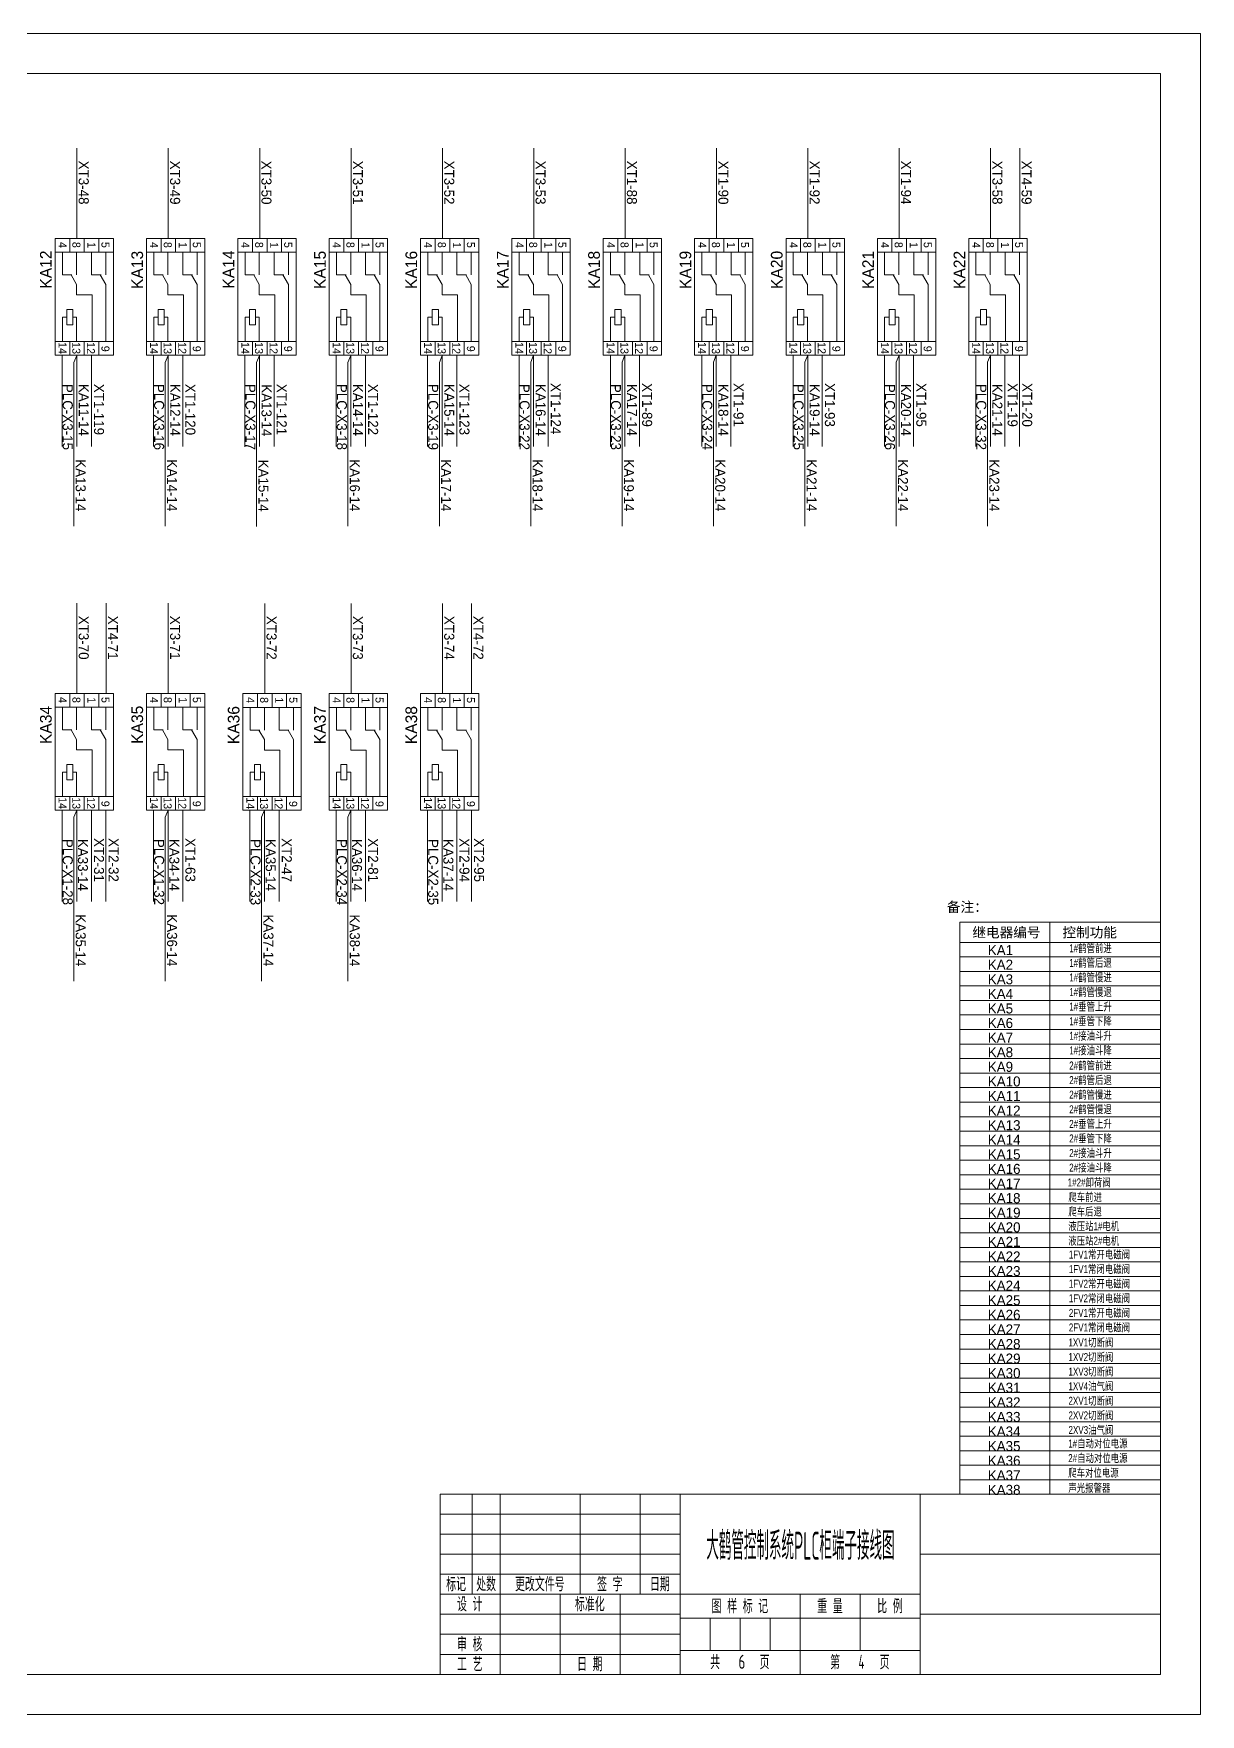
# Model space of a CAD drawing. Header units: millimetres. Extents: x 32626 to 72822, y 60047 to 123188.
# Drawn here: x 40720 to 43053, y 68575 to 71935 of the extents above; entities that cross this region are included whole.
import ezdxf
from ezdxf.enums import TextEntityAlignment as Align

# ---------------------------------------------------------------- set-up
doc = ezdxf.new("R2010")
doc.units = ezdxf.units.MM
doc.header["$LTSCALE"] = 10
for name, color, linetype, lineweight in [('1轮廓实线层', 7, 'Continuous', 18), ('2细线层', 4, 'Continuous', 18), ('6文字层', 3, 'Continuous', 18), ('图框层', 7, 'Continuous', 18)]:
    doc.layers.add(name, color=color, linetype=linetype, lineweight=lineweight)
doc.styles.get("Standard").update_dxf_attribs({"font": 'isocp.shx', "width": 0.707, "bigfont": 'hztxt.shx'})
doc.styles.add('样式 1', font='SIMYOU.TTF', dxfattribs={"width": 0.75})

msp = doc.modelspace()

# ---------------------------------------------------------------- linework, layer by layer
at = {"layer": '1轮廓实线层'}
for p, q in [((40806.7, 71525.3), (40806.7, 71705.8)), ((40989.3, 71525.3), (40989.3, 71705.8)), ((41172, 71525.3), (41172, 71705.8)), ((41354.6, 71525.3), (41354.6, 71705.8)), ((41537.3, 71525.3), (41537.3, 71705.8)), ((41719.9, 71525.3), (41719.9, 71705.8)), ((41902.6, 71525.3), (41902.6, 71705.8)), ((42085.2, 71525.3), (42085.2, 71705.8)), ((42267.9, 71525.3), (42267.9, 71705.8)), ((42450.5, 71525.3), (42450.5, 71705.8)), ((42633.2, 71525.3), (42633.2, 71705.8)), ((42691.5, 71525.3), (42691.5, 71705.8)), ((40879.6, 71525.3), (40762.9, 71525.3)), ((40762.9, 71292), (40762.9, 71525.3)), ((40792.1, 71497.7), (40792.1, 71525.3)), ((40821.3, 71497.7), (40821.3, 71525.3)), ((40850.4, 71497.7), (40850.4, 71525.3)), ((40879.6, 71292), (40879.6, 71525.3)), ((41062.2, 71525.3), (40945.6, 71525.3)), ((40945.6, 71292), (40945.6, 71525.3)), ((40974.8, 71497.7), (40974.8, 71525.3)), ((41003.9, 71497.7), (41003.9, 71525.3)), ((41033.1, 71497.7), (41033.1, 71525.3)), ((41062.2, 71292), (41062.2, 71525.3)), ((41244.9, 71525.3), (41128.2, 71525.3)), ((41128.2, 71292), (41128.2, 71525.3)), ((41157.4, 71497.7), (41157.4, 71525.3)), ((41186.6, 71497.7), (41186.6, 71525.3)), ((41215.7, 71497.7), (41215.7, 71525.3)), ((41244.9, 71292), (41244.9, 71525.3)), ((41427.5, 71525.3), (41310.9, 71525.3)), ((41310.9, 71292), (41310.9, 71525.3)), ((41340.1, 71497.7), (41340.1, 71525.3)), ((41369.2, 71497.7), (41369.2, 71525.3)), ((41398.4, 71497.7), (41398.4, 71525.3)), ((41427.5, 71292), (41427.5, 71525.3)), ((41610.2, 71525.3), (41493.5, 71525.3)), ((41493.5, 71292), (41493.5, 71525.3)), ((41522.7, 71497.7), (41522.7, 71525.3)), ((41551.9, 71497.7), (41551.9, 71525.3)), ((41581, 71497.7), (41581, 71525.3)), ((41610.2, 71292), (41610.2, 71525.3)), ((41792.8, 71525.3), (41676.2, 71525.3)), ((41676.2, 71292), (41676.2, 71525.3)), ((41705.4, 71497.7), (41705.4, 71525.3)), ((41734.5, 71497.7), (41734.5, 71525.3)), ((41763.7, 71497.7), (41763.7, 71525.3)), ((41792.8, 71292), (41792.8, 71525.3)), ((41975.5, 71525.3), (41858.9, 71525.3)), ((41858.9, 71292), (41858.9, 71525.3)), ((41888, 71497.7), (41888, 71525.3)), ((41917.2, 71497.7), (41917.2, 71525.3)), ((41946.3, 71497.7), (41946.3, 71525.3)), ((41975.5, 71292), (41975.5, 71525.3)), ((42158.1, 71525.3), (42041.5, 71525.3)), ((42041.5, 71292), (42041.5, 71525.3)), ((42070.7, 71497.7), (42070.7, 71525.3)), ((42099.8, 71497.7), (42099.8, 71525.3)), ((42129, 71497.7), (42129, 71525.3)), ((42158.1, 71292), (42158.1, 71525.3)), ((42340.8, 71525.3), (42224.2, 71525.3)), ((42224.2, 71292), (42224.2, 71525.3)), ((42253.3, 71497.7), (42253.3, 71525.3)), ((42282.5, 71497.7), (42282.5, 71525.3)), ((42311.6, 71497.7), (42311.6, 71525.3)), ((42340.8, 71292), (42340.8, 71525.3)), ((42523.4, 71525.3), (42406.8, 71525.3)), ((42406.8, 71292), (42406.8, 71525.3)), ((42436, 71497.7), (42436, 71525.3)), ((42465.1, 71497.7), (42465.1, 71525.3)), ((42494.3, 71497.7), (42494.3, 71525.3)), ((42523.4, 71292), (42523.4, 71525.3)), ((42706.1, 71525.3), (42589.5, 71525.3)), ((42589.5, 71292), (42589.5, 71525.3)), ((42618.6, 71497.7), (42618.6, 71525.3)), ((42647.8, 71497.7), (42647.8, 71525.3)), ((42676.9, 71497.7), (42676.9, 71525.3)), ((42706.1, 71292), (42706.1, 71525.3)), ((40879.6, 71497.7), (40762.9, 71497.7)), ((40777.5, 71452.5), (40777.5, 71497.7)), ((40805.9, 71452.5), (40805.9, 71497.7)), ((40835.8, 71452.5), (40835.8, 71497.7)), ((40864.2, 71452.5), (40864.2, 71497.7)), ((41062.2, 71497.7), (40945.6, 71497.7)), ((40960.1, 71452.5), (40960.1, 71497.7)), ((40988.6, 71452.5), (40988.6, 71497.7)), ((41018.4, 71452.5), (41018.4, 71497.7)), ((41046.9, 71452.5), (41046.9, 71497.7)), ((41244.9, 71497.7), (41128.2, 71497.7)), ((41142.8, 71452.5), (41142.8, 71497.7)), ((41171.2, 71452.5), (41171.2, 71497.7)), ((41201.1, 71452.5), (41201.1, 71497.7)), ((41229.5, 71452.5), (41229.5, 71497.7)), ((41427.5, 71497.7), (41310.9, 71497.7)), ((41325.4, 71452.5), (41325.4, 71497.7)), ((41353.9, 71452.5), (41353.9, 71497.7)), ((41383.7, 71452.5), (41383.7, 71497.7)), ((41412.2, 71452.5), (41412.2, 71497.7)), ((41610.2, 71497.7), (41493.5, 71497.7)), ((41508.1, 71452.5), (41508.1, 71497.7)), ((41536.5, 71452.5), (41536.5, 71497.7)), ((41566.4, 71452.5), (41566.4, 71497.7)), ((41594.9, 71452.5), (41594.9, 71497.7)), ((41792.8, 71497.7), (41676.2, 71497.7)), ((41690.7, 71452.5), (41690.7, 71497.7)), ((41719.2, 71452.5), (41719.2, 71497.7)), ((41749, 71452.5), (41749, 71497.7)), ((41777.5, 71452.5), (41777.5, 71497.7)), ((41975.5, 71497.7), (41858.9, 71497.7)), ((41873.4, 71452.5), (41873.4, 71497.7)), ((41901.8, 71452.5), (41901.8, 71497.7)), ((41931.7, 71452.5), (41931.7, 71497.7)), ((41960.2, 71452.5), (41960.2, 71497.7)), ((42158.1, 71497.7), (42041.5, 71497.7)), ((42056, 71452.5), (42056, 71497.7)), ((42084.5, 71452.5), (42084.5, 71497.7)), ((42114.3, 71452.5), (42114.3, 71497.7)), ((42142.8, 71452.5), (42142.8, 71497.7)), ((42340.8, 71497.7), (42224.2, 71497.7)), ((42238.7, 71452.5), (42238.7, 71497.7)), ((42267.1, 71452.5), (42267.1, 71497.7)), ((42297, 71452.5), (42297, 71497.7)), ((42325.5, 71452.5), (42325.5, 71497.7)), ((42523.4, 71497.7), (42406.8, 71497.7)), ((42421.3, 71452.5), (42421.3, 71497.7)), ((42449.8, 71452.5), (42449.8, 71497.7)), ((42479.6, 71452.5), (42479.6, 71497.7)), ((42508.1, 71452.5), (42508.1, 71497.7)), ((42706.1, 71497.7), (42589.5, 71497.7)), ((42604, 71452.5), (42604, 71497.7)), ((42632.4, 71452.5), (42632.4, 71497.7)), ((42662.3, 71452.5), (42662.3, 71497.7)), ((42690.8, 71452.5), (42690.8, 71497.7)), ((40796.6, 71452.5), (40777.5, 71452.5)), ((40805.9, 71433.4), (40794.9, 71452.5)), ((40854.9, 71452.5), (40835.8, 71452.5)), ((40864.2, 71433.4), (40853.2, 71452.5)), ((40979.3, 71452.5), (40960.1, 71452.5)), ((40988.6, 71433.4), (40977.5, 71452.5)), ((41037.6, 71452.5), (41018.4, 71452.5)), ((41046.9, 71433.4), (41035.8, 71452.5)), ((41161.9, 71452.5), (41142.8, 71452.5)), ((41171.2, 71433.4), (41160.2, 71452.5)), ((41220.2, 71452.5), (41201.1, 71452.5)), ((41229.5, 71433.4), (41218.5, 71452.5)), ((41344.6, 71452.5), (41325.4, 71452.5)), ((41353.9, 71433.4), (41342.8, 71452.5)), ((41402.9, 71452.5), (41383.7, 71452.5)), ((41412.2, 71433.4), (41401.1, 71452.5)), ((41527.2, 71452.5), (41508.1, 71452.5)), ((41536.5, 71433.4), (41525.5, 71452.5)), ((41585.6, 71452.5), (41566.4, 71452.5)), ((41594.9, 71433.4), (41583.8, 71452.5)), ((41709.9, 71452.5), (41690.7, 71452.5)), ((41719.2, 71433.4), (41708.1, 71452.5)), ((41768.2, 71452.5), (41749, 71452.5)), ((41777.5, 71433.4), (41766.4, 71452.5)), ((41892.5, 71452.5), (41873.4, 71452.5)), ((41901.8, 71433.4), (41890.8, 71452.5)), ((41950.9, 71452.5), (41931.7, 71452.5)), ((41960.2, 71433.4), (41949.1, 71452.5)), ((42075.2, 71452.5), (42056, 71452.5)), ((42084.5, 71433.4), (42073.4, 71452.5)), ((42133.5, 71452.5), (42114.3, 71452.5)), ((42142.8, 71433.4), (42131.8, 71452.5)), ((42257.8, 71452.5), (42238.7, 71452.5)), ((42267.1, 71433.4), (42256.1, 71452.5)), ((42316.2, 71452.5), (42297, 71452.5)), ((42325.5, 71433.4), (42314.4, 71452.5)), ((42440.5, 71452.5), (42421.3, 71452.5)), ((42449.8, 71433.4), (42438.7, 71452.5)), ((42498.8, 71452.5), (42479.6, 71452.5)), ((42508.1, 71433.4), (42497.1, 71452.5)), ((42623.1, 71452.5), (42604, 71452.5)), ((42632.4, 71433.4), (42621.4, 71452.5)), ((42681.5, 71452.5), (42662.3, 71452.5)), ((42690.8, 71433.4), (42679.7, 71452.5)), ((40805.9, 71412.6), (40805.9, 71433.4)), ((40836.8, 71412.6), (40805.9, 71412.6)), ((40836.8, 71319.3), (40836.8, 71412.6)), ((40864.2, 71319.6), (40864.2, 71433.4)), ((40988.6, 71412.6), (40988.6, 71433.4)), ((41019.4, 71412.6), (40988.6, 71412.6)), ((41019.4, 71319.3), (41019.4, 71412.6)), ((41046.9, 71319.6), (41046.9, 71433.4)), ((41171.2, 71412.6), (41171.2, 71433.4)), ((41202.1, 71412.6), (41171.2, 71412.6)), ((41202.1, 71319.3), (41202.1, 71412.6)), ((41229.5, 71319.6), (41229.5, 71433.4)), ((41353.9, 71412.6), (41353.9, 71433.4)), ((41384.7, 71412.6), (41353.9, 71412.6)), ((41384.7, 71319.3), (41384.7, 71412.6)), ((41412.2, 71319.6), (41412.2, 71433.4)), ((41536.5, 71412.6), (41536.5, 71433.4)), ((41567.4, 71412.6), (41536.5, 71412.6)), ((41567.4, 71319.3), (41567.4, 71412.6)), ((41594.9, 71319.6), (41594.9, 71433.4)), ((41719.2, 71412.6), (41719.2, 71433.4)), ((41750.1, 71412.6), (41719.2, 71412.6)), ((41750.1, 71319.3), (41750.1, 71412.6)), ((41777.5, 71319.6), (41777.5, 71433.4)), ((41901.8, 71412.6), (41901.8, 71433.4)), ((41932.7, 71412.6), (41901.8, 71412.6)), ((41932.7, 71319.3), (41932.7, 71412.6)), ((41960.2, 71319.6), (41960.2, 71433.4)), ((42084.5, 71412.6), (42084.5, 71433.4)), ((42115.4, 71412.6), (42084.5, 71412.6)), ((42115.4, 71319.3), (42115.4, 71412.6)), ((42142.8, 71319.6), (42142.8, 71433.4)), ((42267.1, 71412.6), (42267.1, 71433.4)), ((42298, 71412.6), (42267.1, 71412.6)), ((42298, 71319.3), (42298, 71412.6)), ((42325.5, 71319.6), (42325.5, 71433.4)), ((42449.8, 71412.6), (42449.8, 71433.4)), ((42480.7, 71412.6), (42449.8, 71412.6)), ((42480.7, 71319.3), (42480.7, 71412.6)), ((42508.1, 71319.6), (42508.1, 71433.4)), ((42632.4, 71412.6), (42632.4, 71433.4)), ((42663.3, 71412.6), (42632.4, 71412.6)), ((42663.3, 71319.3), (42663.3, 71412.6)), ((42690.8, 71319.6), (42690.8, 71433.4)), ((40777.5, 71319.6), (40777.5, 71368)), ((40786.2, 71368), (40777.5, 71368)), ((40798.5, 71368), (40805.9, 71368)), ((40805.9, 71319.6), (40805.9, 71368)), ((40960.1, 71319.6), (40960.1, 71368)), ((40968.9, 71368), (40960.1, 71368)), ((40981.1, 71368), (40988.6, 71368)), ((40988.6, 71319.6), (40988.6, 71368)), ((41142.8, 71319.6), (41142.8, 71368)), ((41151.5, 71368), (41142.8, 71368)), ((41163.8, 71368), (41171.2, 71368)), ((41171.2, 71319.6), (41171.2, 71368)), ((41325.4, 71319.6), (41325.4, 71368)), ((41334.2, 71368), (41325.4, 71368)), ((41346.4, 71368), (41353.9, 71368)), ((41353.9, 71319.6), (41353.9, 71368)), ((41508.1, 71319.6), (41508.1, 71368)), ((41516.8, 71368), (41508.1, 71368)), ((41529.1, 71368), (41536.5, 71368)), ((41536.5, 71319.6), (41536.5, 71368)), ((41690.7, 71319.6), (41690.7, 71368)), ((41699.5, 71368), (41690.7, 71368)), ((41711.7, 71368), (41719.2, 71368)), ((41719.2, 71319.6), (41719.2, 71368)), ((41873.4, 71319.6), (41873.4, 71368)), ((41882.1, 71368), (41873.4, 71368)), ((41894.4, 71368), (41901.8, 71368)), ((41901.8, 71319.6), (41901.8, 71368)), ((42056, 71319.6), (42056, 71368)), ((42064.8, 71368), (42056, 71368)), ((42077, 71368), (42084.5, 71368)), ((42084.5, 71319.6), (42084.5, 71368)), ((42238.7, 71319.6), (42238.7, 71368)), ((42247.4, 71368), (42238.7, 71368)), ((42259.7, 71368), (42267.1, 71368)), ((42267.1, 71319.6), (42267.1, 71368)), ((42421.3, 71319.6), (42421.3, 71368)), ((42430.1, 71368), (42421.3, 71368)), ((42442.3, 71368), (42449.8, 71368)), ((42449.8, 71319.6), (42449.8, 71368)), ((42604, 71319.6), (42604, 71368)), ((42612.7, 71368), (42604, 71368)), ((42625, 71368), (42632.4, 71368)), ((42632.4, 71319.6), (42632.4, 71368)), ((40879.6, 71319.6), (40762.9, 71319.6)), ((40792.1, 71292), (40792.1, 71319.6)), ((40821.3, 71292), (40821.3, 71319.6)), ((40850.4, 71292), (40850.4, 71319.6)), ((41062.2, 71319.6), (40945.6, 71319.6)), ((40974.8, 71292), (40974.8, 71319.6)), ((41003.9, 71292), (41003.9, 71319.6)), ((41033.1, 71292), (41033.1, 71319.6)), ((41244.9, 71319.6), (41128.2, 71319.6)), ((41157.4, 71292), (41157.4, 71319.6)), ((41186.6, 71292), (41186.6, 71319.6)), ((41215.7, 71292), (41215.7, 71319.6)), ((41427.5, 71319.6), (41310.9, 71319.6)), ((41340.1, 71292), (41340.1, 71319.6)), ((41369.2, 71292), (41369.2, 71319.6)), ((41398.4, 71292), (41398.4, 71319.6)), ((41610.2, 71319.6), (41493.5, 71319.6)), ((41522.7, 71292), (41522.7, 71319.6)), ((41551.9, 71292), (41551.9, 71319.6)), ((41581, 71292), (41581, 71319.6)), ((41792.8, 71319.6), (41676.2, 71319.6)), ((41705.4, 71292), (41705.4, 71319.6)), ((41734.5, 71292), (41734.5, 71319.6)), ((41763.7, 71292), (41763.7, 71319.6)), ((41975.5, 71319.6), (41858.9, 71319.6)), ((41888, 71292), (41888, 71319.6)), ((41917.2, 71292), (41917.2, 71319.6)), ((41946.3, 71292), (41946.3, 71319.6)), ((42158.1, 71319.6), (42041.5, 71319.6)), ((42070.7, 71292), (42070.7, 71319.6)), ((42099.8, 71292), (42099.8, 71319.6)), ((42129, 71292), (42129, 71319.6)), ((42340.8, 71319.6), (42224.2, 71319.6)), ((42253.3, 71292), (42253.3, 71319.6)), ((42282.5, 71292), (42282.5, 71319.6)), ((42311.6, 71292), (42311.6, 71319.6)), ((42523.4, 71319.6), (42406.8, 71319.6)), ((42436, 71292), (42436, 71319.6)), ((42465.1, 71292), (42465.1, 71319.6)), ((42494.3, 71292), (42494.3, 71319.6)), ((42706.1, 71319.6), (42589.5, 71319.6)), ((42618.6, 71292), (42618.6, 71319.6)), ((42647.8, 71292), (42647.8, 71319.6)), ((42676.9, 71292), (42676.9, 71319.6)), ((40879.6, 71292), (40762.9, 71292)), ((40777.1, 71292), (40777.1, 71109.5)), ((40800.6, 71277.3), (40806.3, 71291.3)), ((40800.6, 71258.6), (40800.6, 71277.3)), ((40806.3, 71292), (40806.3, 71109.5)), ((40835.4, 71292), (40835.4, 71109.5)), ((41062.2, 71292), (40945.6, 71292)), ((40959.8, 71292), (40959.8, 71109.5)), ((40983.2, 71277.3), (40988.9, 71291.3)), ((40983.2, 71258.6), (40983.2, 71277.3)), ((40988.9, 71292), (40988.9, 71109.5)), ((41018.1, 71292), (41018.1, 71109.5)), ((41244.9, 71292), (41128.2, 71292)), ((41142.4, 71291.3), (41142.4, 71108.7)), ((41165.9, 71277.3), (41171.6, 71291.3)), ((41165.9, 71258.6), (41165.9, 71277.3)), ((41171.6, 71292), (41171.6, 71109.5)), ((41200.7, 71292), (41200.7, 71109.5)), ((41427.5, 71292), (41310.9, 71292)), ((41325.1, 71292), (41325.1, 71109.5)), ((41348.5, 71277.3), (41354.2, 71291.3)), ((41348.5, 71258.6), (41348.5, 71277.3)), ((41354.2, 71292), (41354.2, 71109.5)), ((41383.4, 71292), (41383.4, 71109.5)), ((41610.2, 71292), (41493.5, 71292)), ((41507.7, 71292), (41507.7, 71109.5)), ((41531.2, 71277.3), (41536.9, 71291.3)), ((41531.2, 71258.6), (41531.2, 71277.3)), ((41536.9, 71292), (41536.9, 71109.5)), ((41566, 71292), (41566, 71109.5)), ((41792.8, 71292), (41676.2, 71292)), ((41690.4, 71292), (41690.4, 71109.5)), ((41713.8, 71278), (41719.5, 71292)), ((41713.8, 71259.3), (41713.8, 71278)), ((41719.5, 71292), (41719.5, 71109.5)), ((41748.7, 71292), (41748.7, 71109.5)), ((41975.5, 71292), (41858.9, 71292)), ((41873, 71292), (41873, 71109.5)), ((41896.5, 71278), (41902.2, 71292)), ((41896.5, 71259.3), (41896.5, 71278)), ((41902.2, 71292), (41902.2, 71109.5)), ((41931.3, 71292), (41931.3, 71109.5)), ((42158.1, 71292), (42041.5, 71292)), ((42055.7, 71292), (42055.7, 71109.5)), ((42079.1, 71278), (42084.8, 71292)), ((42079.1, 71259.3), (42079.1, 71278)), ((42084.8, 71292), (42084.8, 71109.5)), ((42114, 71292), (42114, 71109.5)), ((42340.8, 71292), (42224.2, 71292)), ((42238.3, 71292), (42238.3, 71109.5)), ((42261.8, 71278), (42267.5, 71292)), ((42261.8, 71259.3), (42261.8, 71278)), ((42267.5, 71292), (42267.5, 71109.5)), ((42296.6, 71292), (42296.6, 71109.5)), ((42523.4, 71292), (42406.8, 71292)), ((42421, 71292), (42421, 71109.5)), ((42444.4, 71278), (42450.1, 71292)), ((42444.4, 71259.3), (42444.4, 71278)), ((42450.1, 71292), (42450.1, 71109.5)), ((42479.3, 71292), (42479.3, 71109.5)), ((42706.1, 71292), (42589.5, 71292)), ((42603.6, 71292), (42603.6, 71109.5)), ((42627.1, 71278), (42632.8, 71292)), ((42627.1, 71259.3), (42627.1, 71278)), ((42632.8, 71292), (42632.8, 71109.5)), ((42661.9, 71292), (42661.9, 71109.5)), ((42691.1, 71292), (42691.1, 71109.5)), ((40800.6, 71259.3), (40800.6, 70950.1)), ((40983.2, 71259.3), (40983.2, 70950.1)), ((41165.9, 71258.6), (41165.9, 70949.4)), ((41348.5, 71259.3), (41348.5, 70950.1)), ((41531.2, 71259.3), (41531.2, 70950.1)), ((41713.8, 71259.3), (41713.8, 70950.1)), ((41896.5, 71259.3), (41896.5, 70950.1)), ((42079.1, 71259.3), (42079.1, 70950.1)), ((42261.8, 71259.3), (42261.8, 70950.1)), ((42444.4, 71259.3), (42444.4, 70950.1)), ((42627.1, 71259.3), (42627.1, 70950.1)), ((40806.7, 70615.7), (40806.7, 70796.1)), ((40865, 70615.7), (40865, 70796.1)), ((40989.3, 70615.7), (40989.3, 70796.1)), ((41182.1, 70615.4), (41182.1, 70795.8)), ((41354.6, 70615.4), (41354.6, 70795.8)), ((41537.3, 70615.4), (41537.3, 70795.8)), ((41595.6, 70615.4), (41595.6, 70795.8)), ((40879.6, 70615.7), (40762.9, 70615.7)), ((40762.9, 70382.4), (40762.9, 70615.7)), ((40792.1, 70588.1), (40792.1, 70615.7)), ((40821.3, 70588.1), (40821.3, 70615.7)), ((40850.4, 70588.1), (40850.4, 70615.7)), ((40879.6, 70382.4), (40879.6, 70615.7)), ((41062.2, 70615.7), (40945.6, 70615.7)), ((40945.6, 70382.4), (40945.6, 70615.7)), ((40974.8, 70588.1), (40974.8, 70615.7)), ((41003.9, 70588.1), (41003.9, 70615.7)), ((41033.1, 70588.1), (41033.1, 70615.7)), ((41062.2, 70382.4), (41062.2, 70615.7)), ((41255, 70615.4), (41138.3, 70615.4)), ((41138.3, 70382.1), (41138.3, 70615.4)), ((41167.5, 70587.8), (41167.5, 70615.4)), ((41196.6, 70587.8), (41196.6, 70615.4)), ((41225.8, 70587.8), (41225.8, 70615.4)), ((41255, 70382.1), (41255, 70615.4)), ((41427.5, 70615.4), (41310.9, 70615.4)), ((41310.9, 70382.1), (41310.9, 70615.4)), ((41340.1, 70587.8), (41340.1, 70615.4)), ((41369.2, 70587.8), (41369.2, 70615.4)), ((41398.4, 70587.8), (41398.4, 70615.4)), ((41427.5, 70382.1), (41427.5, 70615.4)), ((41610.2, 70615.4), (41493.5, 70615.4)), ((41493.5, 70382.1), (41493.5, 70615.4)), ((41522.7, 70587.8), (41522.7, 70615.4)), ((41551.9, 70587.8), (41551.9, 70615.4)), ((41581, 70587.8), (41581, 70615.4)), ((41610.2, 70382.1), (41610.2, 70615.4)), ((40879.6, 70588.1), (40762.9, 70588.1)), ((40777.5, 70542.9), (40777.5, 70588.1)), ((40805.9, 70542.9), (40805.9, 70588.1)), ((40835.8, 70542.9), (40835.8, 70588.1)), ((40864.2, 70542.9), (40864.2, 70588.1)), ((41062.2, 70588.1), (40945.6, 70588.1)), ((40960.1, 70542.9), (40960.1, 70588.1)), ((40988.6, 70542.9), (40988.6, 70588.1)), ((41018.4, 70542.9), (41018.4, 70588.1)), ((41046.9, 70542.9), (41046.9, 70588.1)), ((41255, 70587.8), (41138.3, 70587.8)), ((41152.8, 70542.6), (41152.8, 70587.8)), ((41181.3, 70542.6), (41181.3, 70587.8)), ((41211.2, 70542.6), (41211.2, 70587.8)), ((41239.6, 70542.6), (41239.6, 70587.8)), ((41427.5, 70587.8), (41310.9, 70587.8)), ((41325.4, 70542.6), (41325.4, 70587.8)), ((41353.9, 70542.6), (41353.9, 70587.8)), ((41383.7, 70542.6), (41383.7, 70587.8)), ((41412.2, 70542.6), (41412.2, 70587.8)), ((41610.2, 70587.8), (41493.5, 70587.8)), ((41508.1, 70542.6), (41508.1, 70587.8)), ((41536.5, 70542.6), (41536.5, 70587.8)), ((41566.4, 70542.6), (41566.4, 70587.8)), ((41594.9, 70542.6), (41594.9, 70587.8)), ((40796.6, 70542.9), (40777.5, 70542.9)), ((40805.9, 70523.7), (40794.9, 70542.9)), ((40854.9, 70542.9), (40835.8, 70542.9)), ((40864.2, 70523.7), (40853.2, 70542.9)), ((40979.3, 70542.9), (40960.1, 70542.9)), ((40988.6, 70523.7), (40977.5, 70542.9)), ((41037.6, 70542.9), (41018.4, 70542.9)), ((41046.9, 70523.7), (41035.8, 70542.9)), ((41172, 70542.6), (41152.8, 70542.6)), ((41181.3, 70523.4), (41170.3, 70542.6)), ((41230.3, 70542.6), (41211.2, 70542.6)), ((41239.6, 70523.4), (41228.6, 70542.6)), ((41344.6, 70542.6), (41325.4, 70542.6)), ((41353.9, 70523.4), (41342.8, 70542.6)), ((41402.9, 70542.6), (41383.7, 70542.6)), ((41412.2, 70523.4), (41401.1, 70542.6)), ((41527.2, 70542.6), (41508.1, 70542.6)), ((41536.5, 70523.4), (41525.5, 70542.6)), ((41585.6, 70542.6), (41566.4, 70542.6)), ((41594.9, 70523.4), (41583.8, 70542.6)), ((40805.9, 70502.9), (40805.9, 70523.7)), ((40836.8, 70502.9), (40805.9, 70502.9)), ((40836.8, 70409.7), (40836.8, 70502.9)), ((40864.2, 70410), (40864.2, 70523.7)), ((40988.6, 70502.9), (40988.6, 70523.7)), ((41019.4, 70502.9), (40988.6, 70502.9)), ((41019.4, 70409.7), (41019.4, 70502.9)), ((41046.9, 70410), (41046.9, 70523.7)), ((41181.3, 70502.6), (41181.3, 70523.4)), ((41212.2, 70502.6), (41181.3, 70502.6)), ((41212.2, 70409.4), (41212.2, 70502.6)), ((41239.6, 70409.7), (41239.6, 70523.4)), ((41353.9, 70502.6), (41353.9, 70523.4)), ((41384.7, 70502.6), (41353.9, 70502.6)), ((41384.7, 70409.4), (41384.7, 70502.6)), ((41412.2, 70409.7), (41412.2, 70523.4)), ((41536.5, 70502.6), (41536.5, 70523.4)), ((41567.4, 70502.6), (41536.5, 70502.6)), ((41567.4, 70409.4), (41567.4, 70502.6)), ((41594.9, 70409.7), (41594.9, 70523.4)), ((40777.5, 70410), (40777.5, 70458.4)), ((40786.2, 70458.4), (40777.5, 70458.4)), ((40798.5, 70458.4), (40805.9, 70458.4)), ((40805.9, 70410), (40805.9, 70458.4)), ((40960.1, 70410), (40960.1, 70458.4)), ((40968.9, 70458.4), (40960.1, 70458.4)), ((40981.1, 70458.4), (40988.6, 70458.4)), ((40988.6, 70410), (40988.6, 70458.4)), ((41152.8, 70409.7), (41152.8, 70458.1)), ((41161.6, 70458.1), (41152.8, 70458.1)), ((41173.8, 70458.1), (41181.3, 70458.1)), ((41181.3, 70409.7), (41181.3, 70458.1)), ((41325.4, 70409.7), (41325.4, 70458.1)), ((41334.2, 70458.1), (41325.4, 70458.1)), ((41346.4, 70458.1), (41353.9, 70458.1)), ((41353.9, 70409.7), (41353.9, 70458.1)), ((41508.1, 70409.7), (41508.1, 70458.1)), ((41516.8, 70458.1), (41508.1, 70458.1)), ((41529.1, 70458.1), (41536.5, 70458.1)), ((41536.5, 70409.7), (41536.5, 70458.1)), ((40879.6, 70410), (40762.9, 70410)), ((40792.1, 70382.4), (40792.1, 70410)), ((40821.3, 70382.4), (40821.3, 70410)), ((40850.4, 70382.4), (40850.4, 70410)), ((41062.2, 70410), (40945.6, 70410)), ((40974.8, 70382.4), (40974.8, 70410)), ((41003.9, 70382.4), (41003.9, 70410)), ((41033.1, 70382.4), (41033.1, 70410)), ((41255, 70409.7), (41138.3, 70409.7)), ((41167.5, 70382.1), (41167.5, 70409.7)), ((41196.6, 70382.1), (41196.6, 70409.7)), ((41225.8, 70382.1), (41225.8, 70409.7)), ((41427.5, 70409.7), (41310.9, 70409.7)), ((41340.1, 70382.1), (41340.1, 70409.7)), ((41369.2, 70382.1), (41369.2, 70409.7)), ((41398.4, 70382.1), (41398.4, 70409.7)), ((41610.2, 70409.7), (41493.5, 70409.7)), ((41522.7, 70382.1), (41522.7, 70409.7)), ((41551.9, 70382.1), (41551.9, 70409.7)), ((41581, 70382.1), (41581, 70409.7)), ((40879.6, 70382.4), (40762.9, 70382.4)), ((40777.1, 70382.4), (40777.1, 70199.9)), ((40800.6, 70368.4), (40806.3, 70382.4)), ((40800.6, 70349.7), (40800.6, 70368.4)), ((40806.3, 70382.4), (40806.3, 70199.9)), ((40835.4, 70382.4), (40835.4, 70199.9)), ((40864.6, 70382.4), (40864.6, 70199.9)), ((41062.2, 70382.4), (40945.6, 70382.4)), ((40959.8, 70382.4), (40959.8, 70199.9)), ((40983.2, 70368.4), (40988.9, 70382.4)), ((40983.2, 70349.7), (40983.2, 70368.4)), ((40988.9, 70382.4), (40988.9, 70199.9)), ((41018.1, 70382.4), (41018.1, 70199.9)), ((41255, 70382.1), (41138.3, 70382.1)), ((41152.5, 70382.1), (41152.5, 70199.5)), ((41175.9, 70368.1), (41181.7, 70382.1)), ((41175.9, 70349.4), (41175.9, 70368.1)), ((41181.7, 70382.1), (41181.7, 70199.5)), ((41210.8, 70382.1), (41210.8, 70199.5)), ((41427.5, 70382.1), (41310.9, 70382.1)), ((41325.1, 70382.1), (41325.1, 70199.5)), ((41348.5, 70368.1), (41354.2, 70382.1)), ((41348.5, 70349.4), (41348.5, 70368.1)), ((41354.2, 70382.1), (41354.2, 70199.5)), ((41383.4, 70382.1), (41383.4, 70199.5)), ((41610.2, 70382.1), (41493.5, 70382.1)), ((41507.7, 70382.1), (41507.7, 70199.5)), ((41536.9, 70382.1), (41536.9, 70199.5)), ((41566, 70382.1), (41566, 70199.5)), ((41595.2, 70382.1), (41595.2, 70199.5)), ((40800.6, 70349.7), (40800.6, 70040.5)), ((40983.2, 70349.7), (40983.2, 70040.5)), ((41175.9, 70349.4), (41175.9, 70040.2)), ((41348.5, 70349.4), (41348.5, 70040.2)), ((42571.7, 70118), (42571.7, 70158.6)), ((42571.7, 70158.6), (42972.6, 70158.6)), ((42751.9, 70158.6), (42751.9, 69014.8)), ((42972.6, 70158.6), (42972.6, 70118)), ((42571.7, 70118), (42972.6, 70118)), ((42571.7, 70118), (42571.7, 69014.8)), ((42972.6, 70118), (42972.6, 69014.8)), ((42571.7, 70089), (42972.6, 70089)), ((42571.7, 70060), (42972.6, 70060)), ((42571.7, 70030.9), (42972.6, 70030.9)), ((42571.7, 70001.9), (42972.6, 70001.9)), ((42571.7, 69972.9), (42972.6, 69972.9)), ((42571.7, 69943.8), (42972.6, 69943.8)), ((42571.7, 69914.8), (42972.6, 69914.8)), ((42571.7, 69885.8), (42972.6, 69885.8)), ((42571.7, 69856.7), (42972.6, 69856.7)), ((42571.7, 69827.7), (42972.6, 69827.7)), ((42571.7, 69798.7), (42972.6, 69798.7)), ((42571.7, 69769.6), (42972.6, 69769.6)), ((42571.7, 69740.6), (42972.6, 69740.6)), ((42571.7, 69711.6), (42972.6, 69711.6)), ((42571.7, 69682.5), (42972.6, 69682.5)), ((42571.7, 69653.5), (42972.6, 69653.5)), ((42571.7, 69624.5), (42972.6, 69624.5)), ((42571.7, 69595.4), (42972.6, 69595.4)), ((42571.7, 69566.4), (42972.6, 69566.4)), ((42571.7, 69537.4), (42972.6, 69537.4)), ((42571.7, 69508.3), (42972.6, 69508.3)), ((42571.7, 69479.3), (42972.6, 69479.3)), ((42571.7, 69450.3), (42972.6, 69450.3)), ((42571.7, 69421.2), (42972.6, 69421.2)), ((42571.7, 69392.2), (42972.6, 69392.2)), ((42571.7, 69363.2), (42972.6, 69363.2)), ((42571.7, 69334.1), (42972.6, 69334.1)), ((42571.7, 69305.1), (42972.6, 69305.1)), ((42571.7, 69276.1), (42972.6, 69276.1)), ((42571.7, 69247), (42972.6, 69247)), ((42571.7, 69218), (42972.6, 69218)), ((42571.7, 69189), (42972.6, 69189)), ((42571.7, 69159.9), (42972.6, 69159.9)), ((42571.7, 69130.9), (42972.6, 69130.9)), ((42571.7, 69101.9), (42972.6, 69101.9)), ((42571.7, 69072.8), (42972.6, 69072.8)), ((42972.6, 69014.8), (41532.6, 69014.8)), ((41532.6, 68654.8), (41532.6, 69014.8)), ((42571.7, 69043.8), (42972.6, 69043.8)), ((42571.7, 69014.8), (42972.6, 69014.8)), ((41532.6, 68654.8), (42972.6, 68654.8))]:
    msp.add_line(p, q, dxfattribs=at)
for points in [[(40798.5, 71383.4), (40798.5, 71352.6), (40786.2, 71352.6), (40786.2, 71383.4)], [(40981.1, 71383.4), (40981.1, 71352.6), (40968.9, 71352.6), (40968.9, 71383.4)], [(41163.8, 71383.4), (41163.8, 71352.6), (41151.5, 71352.6), (41151.5, 71383.4)], [(41346.4, 71383.4), (41346.4, 71352.6), (41334.2, 71352.6), (41334.2, 71383.4)], [(41529.1, 71383.4), (41529.1, 71352.6), (41516.8, 71352.6), (41516.8, 71383.4)], [(41711.7, 71383.4), (41711.7, 71352.6), (41699.5, 71352.6), (41699.5, 71383.4)], [(41894.4, 71383.4), (41894.4, 71352.6), (41882.1, 71352.6), (41882.1, 71383.4)], [(42077, 71383.4), (42077, 71352.6), (42064.8, 71352.6), (42064.8, 71383.4)], [(42259.7, 71383.4), (42259.7, 71352.6), (42247.4, 71352.6), (42247.4, 71383.4)], [(42442.3, 71383.4), (42442.3, 71352.6), (42430.1, 71352.6), (42430.1, 71383.4)], [(42625, 71383.4), (42625, 71352.6), (42612.7, 71352.6), (42612.7, 71383.4)], [(40798.5, 70473.8), (40798.5, 70443), (40786.2, 70443), (40786.2, 70473.8)], [(40981.1, 70473.8), (40981.1, 70443), (40968.9, 70443), (40968.9, 70473.8)], [(41173.8, 70473.5), (41173.8, 70442.7), (41161.6, 70442.7), (41161.6, 70473.5)], [(41346.4, 70473.5), (41346.4, 70442.7), (41334.2, 70442.7), (41334.2, 70473.5)], [(41529.1, 70473.5), (41529.1, 70442.7), (41516.8, 70442.7), (41516.8, 70473.5)]]:
    msp.add_lwpolyline(points, close=True, dxfattribs=at)
at = {"layer": '2细线层'}
for p, q in [((43052.6, 71934.8), (38300.6, 71934.8)), ((43052.6, 71934.8), (43052.6, 68574.8)), ((41596.6, 68814.8), (41596.6, 69014.8)), ((41652.6, 68814.8), (41652.6, 69014.8)), ((41812.6, 68814.8), (41812.6, 69014.8)), ((41932.6, 68814.8), (41932.6, 69014.8)), ((42012.6, 68654.8), (42012.6, 69014.8)), ((42492.6, 68654.8), (42492.6, 69014.8)), ((41532.6, 68974.8), (42012.6, 68974.8)), ((41532.6, 68934.8), (42012.6, 68934.8)), ((41532.6, 68894.8), (42012.6, 68894.8)), ((42492.6, 68894.8), (42972.6, 68894.8)), ((41532.6, 68854.8), (42012.6, 68854.8)), ((41532.6, 68814.8), (42492.6, 68814.8)), ((41652.6, 68654.8), (41652.6, 68814.8)), ((41772.6, 68654.8), (41772.6, 68814.8)), ((41892.6, 68654.8), (41892.6, 68814.8)), ((42252.6, 68654.8), (42252.6, 68814.8)), ((42372.6, 68702.8), (42372.6, 68814.8)), ((41532.6, 68774.8), (42012.6, 68774.8)), ((42012.6, 68766.8), (42492.6, 68766.8)), ((42072.6, 68702.8), (42072.6, 68766.8)), ((42132.6, 68702.8), (42132.6, 68766.8)), ((42192.6, 68702.8), (42192.6, 68766.8)), ((42492.6, 68774.8), (42972.6, 68774.8)), ((41532.6, 68734.8), (42012.6, 68734.8)), ((41532.6, 68694.8), (42012.6, 68694.8)), ((42012.6, 68702.8), (42492.6, 68702.8)), ((43052.6, 68574.8), (38300.6, 68574.8))]:
    msp.add_line(p, q, dxfattribs=at)
at = {"layer": '图框层'}
for p, q in [((42972.6, 71854.8), (38500.6, 71854.8)), ((42972.6, 71854.8), (42972.6, 68654.8)), ((42972.6, 68654.8), (42972.6, 69014.8)), ((38500.6, 68654.8), (42972.6, 68654.8))]:
    msp.add_line(p, q, dxfattribs=at)

# ---------------------------------------------------------------- texts
at = {"layer": '1轮廓实线层', "style": '样式 1'}
for s, height, p in [('XT3-48', 20, (40810.2, 71680.8)), ('XT3-49', 20, (40992.9, 71680.8)), ('XT3-50', 20, (41175.5, 71680.8)), ('XT3-51', 20, (41358.2, 71680.8)), ('XT3-52', 20, (41540.8, 71680.8)), ('XT3-53', 20, (41723.5, 71680.8)), ('XT1-88', 20, (41906.1, 71680.8)), ('XT1-90', 20, (42088.8, 71680.8)), ('XT1-92', 20, (42271.4, 71680.8)), ('XT1-94', 20, (42454.1, 71680.8)), ('XT3-58', 20, (42636.7, 71680.8)), ('XT4-59', 20, (42695.1, 71680.8)), ('4', 16, (40770.1, 71518.2)), ('8', 16, (40797.5, 71518.4)), ('1', 16, (40827.7, 71517.9)), ('5', 16, (40855.6, 71518.4)), ('4', 16, (40952.7, 71518.2)), ('8', 16, (40980.1, 71518.4)), ('1', 16, (41010.3, 71517.9)), ('5', 16, (41038.2, 71518.4)), ('4', 16, (41135.4, 71518.2)), ('8', 16, (41162.8, 71518.4)), ('1', 16, (41193, 71517.9)), ('5', 16, (41220.9, 71518.4)), ('4', 16, (41318.1, 71518.2)), ('8', 16, (41345.4, 71518.4)), ('1', 16, (41375.7, 71517.9)), ('5', 16, (41403.5, 71518.4)), ('4', 16, (41500.7, 71518.2)), ('8', 16, (41528.1, 71518.4)), ('1', 16, (41558.3, 71517.9)), ('5', 16, (41586.2, 71518.4)), ('4', 16, (41683.4, 71518.2)), ('8', 16, (41710.7, 71518.4)), ('1', 16, (41741, 71517.9)), ('5', 16, (41768.8, 71518.4)), ('4', 16, (41866, 71518.2)), ('8', 16, (41893.4, 71518.4)), ('1', 16, (41923.6, 71517.9)), ('5', 16, (41951.5, 71518.4)), ('4', 16, (42048.7, 71518.2)), ('8', 16, (42076, 71518.4)), ('1', 16, (42106.3, 71517.9)), ('5', 16, (42134.1, 71518.4)), ('4', 16, (42231.3, 71518.2)), ('8', 16, (42258.7, 71518.4)), ('1', 16, (42288.9, 71517.9)), ('5', 16, (42316.8, 71518.4)), ('4', 16, (42414, 71518.2)), ('8', 16, (42441.3, 71518.4)), ('1', 16, (42471.6, 71517.9)), ('5', 16, (42499.5, 71518.4)), ('4', 16, (42596.6, 71518.2)), ('8', 16, (42624, 71518.4)), ('1', 16, (42654.2, 71517.9)), ('5', 16, (42682.1, 71518.4)), ('14', 16, (40769.9, 71318)), ('13', 16, (40797.3, 71318)), ('12', 16, (40826.4, 71318)), ('9', 16, (40855.6, 71310.7)), ('14', 16, (40952.6, 71318)), ('13', 16, (40979.9, 71318)), ('12', 16, (41009.1, 71318)), ('9', 16, (41038.2, 71310.7)), ('14', 16, (41135.2, 71318)), ('13', 16, (41162.6, 71318)), ('12', 16, (41191.7, 71318)), ('9', 16, (41220.9, 71310.7)), ('14', 16, (41317.9, 71318)), ('13', 16, (41345.2, 71318)), ('12', 16, (41374.4, 71318)), ('9', 16, (41403.5, 71310.7)), ('14', 16, (41500.5, 71318)), ('13', 16, (41527.9, 71318)), ('12', 16, (41557, 71318)), ('9', 16, (41586.2, 71310.7)), ('14', 16, (41683.2, 71318)), ('13', 16, (41710.5, 71318)), ('12', 16, (41739.7, 71318)), ('9', 16, (41768.8, 71310.7)), ('14', 16, (41865.8, 71318)), ('13', 16, (41893.2, 71318)), ('12', 16, (41922.3, 71318)), ('9', 16, (41951.5, 71310.7)), ('14', 16, (42048.5, 71318)), ('13', 16, (42075.9, 71318)), ('12', 16, (42105, 71318)), ('9', 16, (42134.1, 71310.7)), ('14', 16, (42231.1, 71318)), ('13', 16, (42258.5, 71318)), ('12', 16, (42287.6, 71318)), ('9', 16, (42316.8, 71310.7)), ('14', 16, (42413.8, 71318)), ('13', 16, (42441.2, 71318)), ('12', 16, (42470.3, 71318)), ('9', 16, (42499.4, 71310.7)), ('14', 16, (42596.4, 71318)), ('13', 16, (42623.8, 71318)), ('12', 16, (42652.9, 71318)), ('9', 16, (42682.1, 71310.7)), ('PLC-X3-15', 20, (40778.2, 71234.6)), ('KA11-14', 20, (40810.3, 71234.6)), ('XT1-119', 20, (40840.7, 71234.7)), ('PLC-X3-16', 20, (40960.9, 71234.6)), ('KA12-14', 20, (40993, 71234.6)), ('XT1-120', 20, (41023.4, 71234.7)), ('PLC-X3-17', 20, (41143.5, 71234.6)), ('XT1-121', 20, (41206, 71234.7)), ('PLC-X3-18', 20, (41326.2, 71234.6)), ('KA14-14', 20, (41358.3, 71234.6)), ('XT1-122', 20, (41388.7, 71234.7)), ('PLC-X3-19', 20, (41508.8, 71234.6)), ('KA15-14', 20, (41540.9, 71234.6)), ('XT1-123', 20, (41571.3, 71234.7)), ('PLC-X3-22', 20, (41691.5, 71234.6)), ('KA16-14', 20, (41723.6, 71234.6)), ('XT1-124', 20, (41754, 71236.3)), ('PLC-X3-23', 20, (41874.1, 71234.6)), ('KA17-14', 20, (41906.2, 71234.6)), ('XT1-89', 20, (41936.6, 71236.3)), ('PLC-X3-24', 20, (42056.8, 71234.6)), ('KA18-14', 20, (42088.9, 71234.6)), ('XT1-91', 20, (42119.3, 71236.3)), ('PLC-X3-25', 20, (42239.4, 71234.6)), ('KA19-14', 20, (42271.5, 71234.6)), ('XT1-93', 20, (42301.9, 71236.3)), ('PLC-X3-26', 20, (42422.1, 71234.6)), ('KA20-14', 20, (42454.2, 71234.6)), ('XT1-95', 20, (42484.6, 71236.3)), ('PLC-X3-32', 20, (42604.7, 71234.6)), ('KA21-14', 20, (42636.8, 71234.6)), ('XT1-19', 20, (42667.2, 71236.3)), ('XT1-20', 20, (42696.4, 71236.3)), ('KA13-14', 20, (41175.6, 71233.8)), ('KA13-14', 20, (40804.1, 71083.9)), ('KA14-14', 20, (40986.8, 71083.9)), ('KA15-14', 20, (41169.4, 71083.1)), ('KA16-14', 20, (41352.1, 71083.9)), ('KA17-14', 20, (41534.7, 71083.9)), ('KA18-14', 20, (41717.4, 71083.9)), ('KA19-14', 20, (41900, 71083.9)), ('KA20-14', 20, (42082.7, 71083.9)), ('KA21-14', 20, (42265.3, 71083.9)), ('KA22-14', 20, (42448, 71083.9)), ('KA23-14', 20, (42630.6, 71083.9)), ('XT3-70', 20, (40810.2, 70771.1)), ('XT4-71', 20, (40868.5, 70771.1)), ('XT3-71', 20, (40992.9, 70771.1)), ('XT3-72', 20, (41185.6, 70770.8)), ('XT3-73', 20, (41358.2, 70770.8)), ('XT3-74', 20, (41540.8, 70770.8)), ('XT4-72', 20, (41599.2, 70770.8)), ('4', 16, (40770.1, 70608.6)), ('8', 16, (40797.5, 70608.7)), ('1', 16, (40827.7, 70608.3)), ('5', 16, (40855.6, 70608.7)), ('4', 16, (40952.7, 70608.6)), ('8', 16, (40980.1, 70608.7)), ('1', 16, (41010.3, 70608.3)), ('5', 16, (41038.2, 70608.7)), ('4', 16, (41145.5, 70608.3)), ('8', 16, (41172.9, 70608.4)), ('1', 16, (41203.1, 70607.9)), ('5', 16, (41231, 70608.4)), ('4', 16, (41318.1, 70608.3)), ('8', 16, (41345.4, 70608.4)), ('1', 16, (41375.7, 70607.9)), ('5', 16, (41403.5, 70608.4)), ('4', 16, (41500.7, 70608.3)), ('8', 16, (41528.1, 70608.4)), ('1', 16, (41558.3, 70607.9)), ('5', 16, (41586.2, 70608.4)), ('14', 16, (40769.9, 70408.4)), ('13', 16, (40797.3, 70408.4)), ('12', 16, (40826.4, 70408.4)), ('9', 16, (40855.6, 70401.1)), ('14', 16, (40952.6, 70408.4)), ('13', 16, (40979.9, 70408.4)), ('12', 16, (41009.1, 70408.4)), ('9', 16, (41038.2, 70401.1)), ('14', 16, (41145.3, 70408.1)), ('13', 16, (41172.7, 70408.1)), ('12', 16, (41201.8, 70408.1)), ('9', 16, (41230.9, 70400.8)), ('14', 16, (41317.9, 70408.1)), ('13', 16, (41345.2, 70408.1)), ('12', 16, (41374.4, 70408.1)), ('9', 16, (41403.5, 70400.8)), ('14', 16, (41500.5, 70408.1)), ('13', 16, (41527.9, 70408.1)), ('12', 16, (41557, 70408.1)), ('9', 16, (41586.2, 70400.8)), ('XT2-31', 20, (40840.7, 70326.7)), ('XT2-32', 20, (40869.9, 70326.7)), ('XT1-63', 20, (41023.4, 70326.7)), ('XT2-47', 20, (41216.1, 70326.4)), ('XT2-81', 20, (41388.7, 70326.4)), ('XT2-94', 20, (41571.3, 70326.4)), ('XT2-95', 20, (41600.5, 70326.4)), ('PLC-X1-28', 20, (40778.2, 70325)), ('KA33-14', 20, (40808.5, 70325)), ('PLC-X1-32', 20, (40960.9, 70325)), ('KA34-14', 20, (40991.2, 70325)), ('PLC-X2-33', 20, (41153.6, 70324.7)), ('KA35-14', 20, (41183.9, 70324.7)), ('PLC-X2-34', 20, (41326.2, 70324.7)), ('KA36-14', 20, (41356.5, 70324.7)), ('PLC-X2-35', 20, (41508.8, 70324.7)), ('KA37-14', 20, (41539.1, 70324.7)), ('KA35-14', 20, (40804.1, 70174.3)), ('KA36-14', 20, (40986.8, 70174.3)), ('KA37-14', 20, (41179.5, 70173.9)), ('KA38-14', 20, (41352.1, 70173.9))]:
    msp.add_text(s, height=height, rotation=270, dxfattribs=at).set_placement(p)
for s, p in [('KA12', (40756.1, 71463.1)), ('KA13', (40938.8, 71462.4)), ('KA14', (41121.4, 71463.1)), ('KA15', (41304.1, 71462.4)), ('KA16', (41486.7, 71462.4)), ('KA17', (41669.4, 71462.4)), ('KA18', (41852, 71462.4)), ('KA19', (42034.7, 71462.4)), ('KA20', (42217.3, 71462.4)), ('KA21', (42400, 71462.4)), ('KA22', (42582.6, 71462.4)), ('KA34', (40756.1, 70552.7)), ('KA35', (40938.8, 70553.1)), ('KA36', (41131.5, 70552.4)), ('KA37', (41304.1, 70552.4)), ('KA38', (41486.7, 70552.4))]:
    msp.add_text(s, height=23.33, rotation=90, dxfattribs=at).set_placement(p, align=Align.CENTER)
for s, p in [('备注：', (42545.7, 70178.9)), ('继电器编号', (42596.6, 70128)), ('控制功能', (42776.8, 70128)), ('KA1', (42627.6, 70092.6)), ('KA2', (42627.6, 70063.4)), ('KA3', (42627.6, 70034.2)), ('KA4', (42627.6, 70005.1)), ('KA5', (42627.6, 69975.9)), ('KA6', (42627.6, 69946.8)), ('KA7', (42627.6, 69917.6)), ('KA8', (42627.6, 69888.4)), ('KA9', (42627.6, 69859.3)), ('KA10', (42627.6, 69830.1)), ('KA11', (42627.6, 69801)), ('KA12', (42627.6, 69771.8)), ('KA13', (42627.6, 69742.6)), ('KA14', (42627.6, 69713.5)), ('KA15', (42627.6, 69684.3)), ('KA16', (42627.6, 69655.2)), ('KA17', (42627.6, 69626)), ('KA18', (42627.6, 69596.8)), ('KA19', (42627.6, 69567.7)), ('KA20', (42627.6, 69538.5)), ('KA21', (42627.6, 69509.4)), ('KA22', (42627.6, 69480.2)), ('KA23', (42627.6, 69451)), ('KA24', (42627.6, 69421.9)), ('KA25', (42627.6, 69392.7)), ('KA26', (42627.6, 69363.6)), ('KA27', (42627.6, 69334.4)), ('KA28', (42627.6, 69305.2)), ('KA29', (42627.6, 69276.1)), ('KA30', (42627.6, 69246.9)), ('KA31', (42627.6, 69217.8)), ('KA32', (42627.6, 69188.6)), ('KA33', (42627.6, 69159.4)), ('KA34', (42627.6, 69130.3)), ('KA35', (42627.6, 69101.1)), ('KA36', (42627.6, 69072)), ('KA37', (42627.6, 69042.8)), ('KA38', (42627.6, 69013.6))]:
    msp.add_text(s, height=20, dxfattribs=at).set_placement(p)
at = {"layer": '1轮廓实线层', "style": '样式 1', "width": 0.75}
for s, p in [('1#鹤管前进', (42790.4, 70098.3)), ('1#鹤管后退', (42790.4, 70069.1)), ('1#鹤管慢进', (42790.4, 70039.9)), ('1#鹤管慢退', (42790.4, 70010.8)), ('1#垂管上升', (42790.4, 69981.6)), ('1#垂管下降', (42790.4, 69952.5)), ('1#接油斗升', (42790.4, 69923.3)), ('1#接油斗降', (42790.4, 69894.1)), ('2#鹤管前进', (42790.4, 69863.9)), ('2#鹤管后退', (42790.4, 69834.7)), ('2#鹤管慢进', (42790.4, 69805.6)), ('2#鹤管慢退', (42790.4, 69776.4)), ('2#垂管上升', (42790.4, 69747.2)), ('2#垂管下降', (42790.4, 69718.1)), ('2#接油斗升', (42790.4, 69688.9)), ('2#接油斗降', (42790.4, 69659.8)), ('1#2#卸荷阀', (42787.3, 69630.1)), ('爬车前进', (42788.5, 69600.9)), ('爬车后退', (42788.5, 69571.8)), ('液压站1#电机', (42788.5, 69542.6)), ('液压站2#电机', (42788.5, 69513.5)), ('1FV1常开电磁阀', (42789.6, 69486)), ('1FV1常闭电磁阀', (42789.6, 69456.8)), ('1FV2常开电磁阀', (42789.6, 69427.7)), ('2FV1常开电磁阀', (42789.6, 69369.4)), ('1FV2常闭电磁阀', (42789.6, 69398.5)), ('2FV1常闭电磁阀', (42789.6, 69340.2)), ('1XV1切断阀', (42788.9, 69310.2)), ('1XV2切断阀', (42788.9, 69281.1)), ('1XV3切断阀', (42788.9, 69251.9)), ('1XV4油气阀', (42788.9, 69222.8)), ('2XV1切断阀', (42788.9, 69193.6)), ('2XV2切断阀', (42788.9, 69164.4)), ('2XV3油气阀', (42788.9, 69135.3)), ('1#自动对位电源', (42788.4, 69108.1)), ('2#自动对位电源', (42788.4, 69079)), ('爬车对位电源', (42788.4, 69049.8)), ('声光报警器', (42788.6, 69019.5))]:
    msp.add_text(s, height=16, dxfattribs=at).set_placement(p)
at = {"layer": '6文字层', "width": 0.707}
for s, p in [('标记', (41564.6, 68834.8)), ('处数', (41624.6, 68834.8))]:
    msp.add_text(s, height=28, dxfattribs=at).set_placement(p, align=Align.MIDDLE_CENTER)
at = {"layer": '6文字层', "char_height": 28, "attachment_point": 5}
for s, insert, width in [(' 更改文件号 ', (41726.3, 68834.8), 167.559), (' 签 字 ', (41866.3, 68834.8), 97.566), (' 日期 ', (41966.3, 68834.8), 78.477), (' 设 计 ', (41586.3, 68794.8), 97.566), (' 标准化 ', (41826.3, 68794.8), 109.161), (' 图 样 标 记 ', (42126.3, 68790.8), 196.122), (' 重 量 ', (42306.3, 68790.8), 97.566), (' 比 例 ', (42426.3, 68790.8), 97.566), (' 审 核 ', (41586.3, 68714.8), 97.566), (' 工 艺 ', (41586.3, 68674.8), 97.566), (' 日 期 ', (41826.3, 68674.8), 97.566), ('共       页', (42131.8, 68678.8), 188.309), ('第       页', (42371.8, 68678.8), 188.062)]:
    msp.add_mtext(s, dxfattribs=dict(at, insert=insert, width=width))
at = {"layer": '6文字层'}
for tag, p, height, width in [('大鹤管控制系统PLC柜端子接线图', (42064.9, 68883.8), 56, 0.446978), ('6', (42129.2, 68665.9), 28, 0.74953), ('4', (42369.2, 68665.9), 28, 0.62262)]:
    msp.add_attdef(tag, p, '', height=height, dxfattribs=dict(at, width=width))

doc.saveas('drawing.dxf')
